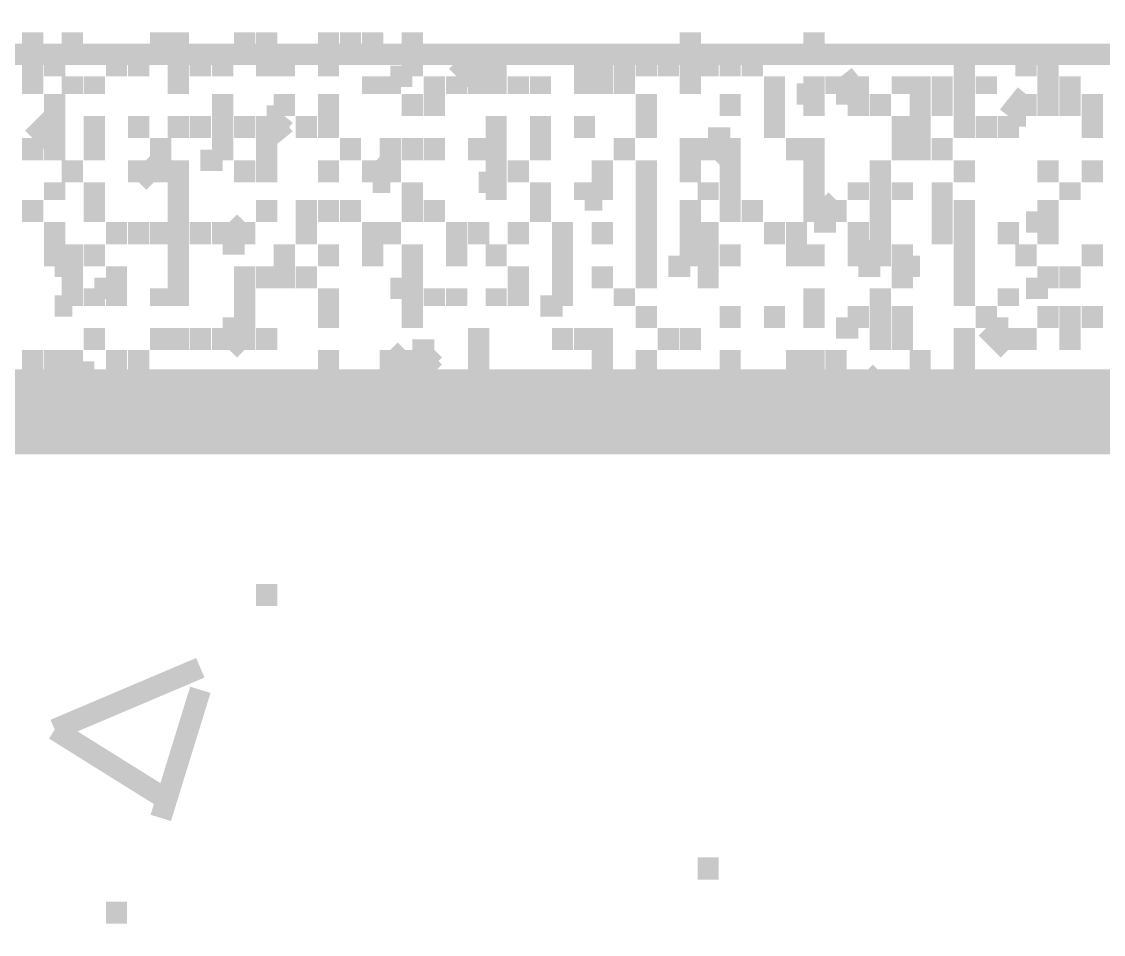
# Model space of a CAD drawing. Header units: millimetres. Extents: x 5 to 350, y 3 to 213.
# Drawn here: x 106.724 to 111.046, y 118.314 to 121.963 of the extents above; entities that cross this region are included whole.
import ezdxf

# ---------------------------------------------------------------- set-up
doc = ezdxf.new("R2010")
doc.units = ezdxf.units.MM
doc.layers.add('P', color=255, linetype='Continuous')

msp = doc.modelspace()

# ---------------------------------------------------------------- linework, layer by layer
at = {"layer": 'P'}
for points, const_width in [([(106.768, 121.832), (106.768, 121.92)], 0.085), ([(106.927, 121.832), (106.927, 121.92)], 0.085), ([(107.28, 121.832), (107.28, 121.92)], 0.085), ([(107.28, 121.832), (107.28, 121.92)], 0.085), ([(107.35, 121.832), (107.35, 121.92)], 0.085), ([(107.615, 121.832), (107.615, 121.92)], 0.085), ([(107.703, 121.832), (107.703, 121.92)], 0.085), ([(107.95, 121.832), (107.95, 121.92)], 0.085), ([(108.038, 121.832), (108.038, 121.92)], 0.085), ([(108.126, 121.832), (108.126, 121.92)], 0.085), ([(108.126, 121.832), (108.126, 121.92)], 0.085), ([(108.285, 121.832), (108.285, 121.92)], 0.085), ([(109.396, 121.832), (109.396, 121.92)], 0.085), ([(109.396, 121.832), (109.396, 121.92)], 0.085), ([(109.89, 121.832), (109.89, 121.92)], 0.085), ([(78.493, 121.832), (126.065, 121.832)], 0.085), ([(106.768, 121.744), (106.768, 121.832)], 0.085), ([(106.856, 121.744), (106.856, 121.832)], 0.085), ([(107.103, 121.744), (107.103, 121.832)], 0.085), ([(107.192, 121.744), (107.192, 121.832)], 0.085), ([(107.35, 121.832), (107.35, 121.744)], 0.085), ([(107.35, 121.744), (107.35, 121.832)], 0.085), ([(107.438, 121.744), (107.438, 121.832)], 0.085), ([(107.527, 121.744), (107.527, 121.832)], 0.085), ([(107.703, 121.744), (107.703, 121.832)], 0.085), ([(107.774, 121.744), (107.774, 121.832)], 0.085), ([(107.774, 121.744), (107.774, 121.832)], 0.085), ([(107.95, 121.744), (107.95, 121.832)], 0.085), ([(107.95, 121.744), (107.95, 121.832)], 0.085), ([(108.038, 121.832), (108.126, 121.832)], 0.085), ([(108.285, 121.744), (108.285, 121.832)], 0.085), ([(108.285, 121.744), (108.285, 121.832)], 0.085), ([(108.462, 121.744), (108.55, 121.832)], 0.085), ([(108.55, 121.744), (108.55, 121.832)], 0.085), ([(108.62, 121.744), (108.62, 121.832)], 0.085), ([(108.973, 121.744), (108.973, 121.832)], 0.085), ([(108.973, 121.744), (108.973, 121.832)], 0.085), ([(108.973, 121.744), (108.973, 121.832)], 0.085), ([(108.973, 121.744), (108.973, 121.832)], 0.085), ([(108.973, 121.744), (108.973, 121.832)], 0.085), ([(109.044, 121.744), (109.044, 121.832)], 0.085), ([(109.132, 121.744), (109.132, 121.832)], 0.085), ([(109.132, 121.744), (109.132, 121.832)], 0.085), ([(109.22, 121.744), (109.22, 121.832)], 0.085), ([(109.308, 121.744), (109.308, 121.832)], 0.085), ([(109.396, 121.744), (109.396, 121.832)], 0.085), ([(109.396, 121.744), (109.396, 121.832)], 0.085), ([(109.467, 121.744), (109.467, 121.832)], 0.085), ([(109.555, 121.744), (109.555, 121.832)], 0.085), ([(109.643, 121.744), (109.643, 121.832)], 0.085), ([(110.49, 121.744), (110.49, 121.832)], 0.085), ([(110.737, 121.744), (110.737, 121.832)], 0.085), ([(110.825, 121.744), (110.825, 121.832)], 0.085), ([(106.768, 121.673), (106.768, 121.744)], 0.085), ([(106.927, 121.673), (106.927, 121.744)], 0.085), ([(107.015, 121.673), (107.015, 121.744)], 0.085), ([(107.015, 121.673), (107.015, 121.744)], 0.085), ([(107.35, 121.673), (107.35, 121.744)], 0.085), ([(107.35, 121.673), (107.35, 121.744)], 0.085), ([(108.126, 121.673), (108.126, 121.744)], 0.085), ([(108.197, 121.744), (108.285, 121.744)], 0.085), ([(108.197, 121.744), (108.285, 121.744)], 0.085), ([(108.197, 121.673), (108.197, 121.744)], 0.085), ([(108.373, 121.673), (108.373, 121.744)], 0.085), ([(108.462, 121.744), (108.55, 121.744)], 0.085), ([(108.462, 121.673), (108.462, 121.744)], 0.085), ([(108.55, 121.673), (108.55, 121.744)], 0.085), ([(108.62, 121.673), (108.62, 121.744)], 0.085), ([(108.708, 121.673), (108.708, 121.744)], 0.085), ([(108.797, 121.673), (108.797, 121.744)], 0.085), ([(108.973, 121.673), (108.973, 121.744)], 0.085), ([(109.044, 121.673), (109.044, 121.744)], 0.085), ([(109.132, 121.744), (109.132, 121.673)], 0.085), ([(109.132, 121.673), (109.132, 121.744)], 0.085), ([(109.396, 121.673), (109.396, 121.744)], 0.085), ([(109.396, 121.673), (109.396, 121.744)], 0.085), ([(109.396, 121.673), (109.396, 121.744)], 0.085), ([(109.396, 121.673), (109.396, 121.744)], 0.085), ([(109.732, 121.673), (109.732, 121.744)], 0.085), ([(109.89, 121.673), (109.89, 121.744)], 0.085), ([(109.978, 121.673), (110.067, 121.744)], 0.085), ([(109.978, 121.673), (109.978, 121.744)], 0.085), ([(109.978, 121.673), (109.978, 121.744)], 0.085), ([(110.067, 121.673), (110.067, 121.744)], 0.085), ([(110.067, 121.673), (110.067, 121.744)], 0.085), ([(110.243, 121.673), (110.243, 121.744)], 0.085), ([(110.314, 121.673), (110.314, 121.744)], 0.085), ([(110.402, 121.673), (110.402, 121.744)], 0.085), ([(110.49, 121.673), (110.49, 121.744)], 0.085), ([(110.578, 121.673), (110.578, 121.744)], 0.085), ([(110.825, 121.673), (110.825, 121.744)], 0.085), ([(110.913, 121.673), (110.913, 121.744)], 0.085), ([(106.856, 121.585), (106.856, 121.673)], 0.085), ([(106.856, 121.585), (106.856, 121.673)], 0.085), ([(106.856, 121.585), (106.856, 121.673)], 0.085), ([(107.527, 121.585), (107.527, 121.673)], 0.085), ([(107.774, 121.585), (107.774, 121.673)], 0.085), ([(107.95, 121.585), (107.95, 121.673)], 0.085), ([(108.285, 121.585), (108.285, 121.673)], 0.085), ([(108.373, 121.585), (108.373, 121.673)], 0.085), ([(109.22, 121.585), (109.22, 121.673)], 0.085), ([(109.555, 121.585), (109.555, 121.673)], 0.085), ([(109.555, 121.585), (109.555, 121.673)], 0.085), ([(109.732, 121.585), (109.732, 121.673)], 0.085), ([(109.82, 121.673), (109.89, 121.673)], 0.085), ([(109.82, 121.673), (109.89, 121.673)], 0.085), ([(109.89, 121.585), (109.89, 121.673)], 0.085), ([(109.978, 121.673), (110.067, 121.673)], 0.085), ([(109.978, 121.673), (110.067, 121.673)], 0.085), ([(109.978, 121.673), (110.067, 121.673)], 0.085), ([(110.067, 121.585), (110.067, 121.673)], 0.085), ([(110.155, 121.585), (110.155, 121.673)], 0.085), ([(110.314, 121.585), (110.314, 121.673)], 0.085), ([(110.314, 121.585), (110.314, 121.673)], 0.085), ([(110.314, 121.585), (110.314, 121.673)], 0.085), ([(110.402, 121.585), (110.402, 121.673)], 0.085), ([(110.49, 121.585), (110.49, 121.673)], 0.085), ([(110.666, 121.585), (110.737, 121.673)], 0.085), ([(110.737, 121.585), (110.737, 121.673)], 0.085), ([(110.737, 121.585), (110.737, 121.673)], 0.085), ([(110.737, 121.585), (110.737, 121.673)], 0.085), ([(110.737, 121.585), (110.737, 121.673)], 0.085), ([(110.737, 121.585), (110.737, 121.673)], 0.085), ([(110.825, 121.585), (110.825, 121.673)], 0.085), ([(110.913, 121.585), (110.913, 121.673)], 0.085), ([(110.913, 121.585), (110.913, 121.673)], 0.085), ([(110.913, 121.585), (110.913, 121.673)], 0.085), ([(111.002, 121.585), (111.002, 121.673)], 0.085), ([(106.768, 121.497), (106.856, 121.585)], 0.085), ([(106.856, 121.497), (106.856, 121.585)], 0.085), ([(106.856, 121.497), (106.856, 121.585)], 0.085), ([(107.015, 121.497), (107.015, 121.585)], 0.085), ([(107.192, 121.497), (107.192, 121.585)], 0.085), ([(107.35, 121.497), (107.35, 121.585)], 0.085), ([(107.438, 121.497), (107.438, 121.585)], 0.085), ([(107.527, 121.497), (107.527, 121.585)], 0.085), ([(107.615, 121.497), (107.615, 121.585)], 0.085), ([(107.703, 121.585), (107.774, 121.585)], 0.085), ([(107.703, 121.585), (107.774, 121.497)], 0.085), ([(107.703, 121.497), (107.774, 121.585)], 0.085), ([(107.703, 121.497), (107.703, 121.585)], 0.085), ([(107.862, 121.497), (107.862, 121.585)], 0.085), ([(107.95, 121.497), (107.95, 121.585)], 0.085), ([(108.62, 121.497), (108.62, 121.585)], 0.085), ([(108.62, 121.497), (108.62, 121.585)], 0.085), ([(108.62, 121.497), (108.62, 121.585)], 0.085), ([(108.797, 121.497), (108.797, 121.585)], 0.085), ([(108.973, 121.497), (108.973, 121.585)], 0.085), ([(108.973, 121.497), (108.973, 121.585)], 0.085), ([(109.22, 121.497), (109.22, 121.585)], 0.085), ([(109.732, 121.497), (109.732, 121.585)], 0.085), ([(110.243, 121.497), (110.243, 121.585)], 0.085), ([(110.314, 121.497), (110.314, 121.585)], 0.085), ([(110.49, 121.497), (110.49, 121.585)], 0.085), ([(110.578, 121.497), (110.578, 121.585)], 0.085), ([(110.666, 121.585), (110.737, 121.585)], 0.085), ([(110.666, 121.497), (110.666, 121.585)], 0.085), ([(111.002, 121.497), (111.002, 121.585)], 0.085), ([(106.768, 121.497), (106.856, 121.497)], 0.085), ([(106.768, 121.497), (106.856, 121.497)], 0.085), ([(106.768, 121.497), (106.856, 121.497)], 0.085), ([(106.768, 121.408), (106.768, 121.497)], 0.085), ([(106.856, 121.408), (106.856, 121.497)], 0.085), ([(107.015, 121.408), (107.015, 121.497)], 0.085), ([(107.28, 121.408), (107.28, 121.497)], 0.085), ([(107.28, 121.408), (107.28, 121.497)], 0.085), ([(107.28, 121.408), (107.28, 121.497)], 0.085), ([(107.28, 121.408), (107.28, 121.497)], 0.085), ([(107.527, 121.408), (107.527, 121.497)], 0.085), ([(107.703, 121.408), (107.703, 121.497)], 0.085), ([(107.703, 121.408), (107.703, 121.497)], 0.085), ([(107.703, 121.408), (107.703, 121.497)], 0.085), ([(108.038, 121.408), (108.038, 121.497)], 0.085), ([(108.197, 121.408), (108.197, 121.497)], 0.085), ([(108.197, 121.408), (108.197, 121.497)], 0.085), ([(108.285, 121.408), (108.285, 121.497)], 0.085), ([(108.373, 121.408), (108.373, 121.497)], 0.085), ([(108.55, 121.408), (108.55, 121.497)], 0.085), ([(108.62, 121.408), (108.62, 121.497)], 0.085), ([(108.797, 121.408), (108.797, 121.497)], 0.085), ([(109.132, 121.408), (109.132, 121.497)], 0.085), ([(109.396, 121.408), (109.396, 121.497)], 0.085), ([(109.467, 121.497), (109.555, 121.497)], 0.085), ([(109.467, 121.497), (109.555, 121.408)], 0.085), ([(109.467, 121.408), (109.467, 121.497)], 0.085), ([(109.555, 121.408), (109.555, 121.497)], 0.085), ([(109.555, 121.408), (109.555, 121.497)], 0.085), ([(109.82, 121.408), (109.82, 121.497)], 0.085), ([(109.82, 121.408), (109.82, 121.497)], 0.085), ([(109.89, 121.408), (109.89, 121.497)], 0.085), ([(110.243, 121.408), (110.243, 121.497)], 0.085), ([(110.314, 121.408), (110.314, 121.497)], 0.085), ([(110.402, 121.408), (110.402, 121.497)], 0.085), ([(110.402, 121.408), (110.402, 121.497)], 0.085), ([(110.402, 121.408), (110.402, 121.497)], 0.085), ([(106.927, 121.32), (106.927, 121.408)], 0.085), ([(107.192, 121.32), (107.28, 121.408)], 0.085), ([(107.192, 121.32), (107.192, 121.408)], 0.085), ([(107.192, 121.32), (107.192, 121.408)], 0.085), ([(107.28, 121.32), (107.28, 121.408)], 0.085), ([(107.35, 121.32), (107.35, 121.408)], 0.085), ([(107.438, 121.408), (107.527, 121.408)], 0.085), ([(107.438, 121.408), (107.527, 121.408)], 0.085), ([(107.615, 121.32), (107.615, 121.408)], 0.085), ([(107.703, 121.32), (107.703, 121.408)], 0.085), ([(107.95, 121.32), (107.95, 121.408)], 0.085), ([(108.126, 121.32), (108.197, 121.408)], 0.085), ([(108.126, 121.32), (108.126, 121.408)], 0.085), ([(108.126, 121.32), (108.126, 121.408)], 0.085), ([(108.126, 121.32), (108.126, 121.408)], 0.085), ([(108.197, 121.32), (108.197, 121.408)], 0.085), ([(108.62, 121.32), (108.62, 121.408)], 0.085), ([(108.708, 121.32), (108.708, 121.408)], 0.085), ([(109.044, 121.32), (109.044, 121.408)], 0.085), ([(109.044, 121.32), (109.044, 121.408)], 0.085), ([(109.22, 121.32), (109.22, 121.408)], 0.085), ([(109.396, 121.32), (109.396, 121.408)], 0.085), ([(109.555, 121.32), (109.555, 121.408)], 0.085), ([(109.89, 121.32), (109.89, 121.408)], 0.085), ([(110.155, 121.32), (110.155, 121.408)], 0.085), ([(110.49, 121.32), (110.49, 121.408)], 0.085), ([(110.49, 121.32), (110.49, 121.408)], 0.085), ([(110.825, 121.32), (110.825, 121.408)], 0.085), ([(110.825, 121.32), (110.825, 121.408)], 0.085), ([(110.825, 121.32), (110.825, 121.408)], 0.085), ([(111.002, 121.32), (111.002, 121.408)], 0.085), ([(106.856, 121.25), (106.856, 121.32)], 0.085), ([(107.015, 121.25), (107.015, 121.32)], 0.085), ([(107.35, 121.25), (107.35, 121.32)], 0.085), ([(108.126, 121.32), (108.197, 121.32)], 0.085), ([(108.126, 121.32), (108.197, 121.32)], 0.085), ([(108.197, 121.32), (108.126, 121.32)], 0.085), ([(108.126, 121.32), (108.197, 121.32)], 0.085), ([(108.285, 121.25), (108.285, 121.32)], 0.085), ([(108.55, 121.32), (108.62, 121.32)], 0.085), ([(108.55, 121.32), (108.62, 121.32)], 0.085), ([(108.62, 121.25), (108.62, 121.32)], 0.085), ([(108.62, 121.25), (108.62, 121.32)], 0.085), ([(108.797, 121.25), (108.797, 121.32)], 0.085), ([(108.973, 121.25), (108.973, 121.32)], 0.085), ([(108.973, 121.25), (108.973, 121.32)], 0.085), ([(109.044, 121.25), (109.044, 121.32)], 0.085), ([(109.044, 121.25), (109.044, 121.32)], 0.085), ([(109.044, 121.25), (109.044, 121.32)], 0.085), ([(109.22, 121.25), (109.22, 121.32)], 0.085), ([(109.467, 121.25), (109.467, 121.32)], 0.085), ([(109.467, 121.25), (109.467, 121.32)], 0.085), ([(109.467, 121.25), (109.467, 121.32)], 0.085), ([(109.555, 121.25), (109.555, 121.32)], 0.085), ([(109.89, 121.25), (109.89, 121.32)], 0.085), ([(109.89, 121.25), (109.89, 121.32)], 0.085), ([(110.067, 121.25), (110.067, 121.32)], 0.085), ([(110.155, 121.25), (110.155, 121.32)], 0.085), ([(110.243, 121.25), (110.243, 121.32)], 0.085), ([(110.402, 121.25), (110.402, 121.32)], 0.085), ([(110.913, 121.25), (110.913, 121.32)], 0.085), ([(106.768, 121.162), (106.768, 121.25)], 0.085), ([(107.015, 121.162), (107.015, 121.25)], 0.085), ([(107.35, 121.162), (107.35, 121.25)], 0.085), ([(107.703, 121.162), (107.703, 121.25)], 0.085), ([(107.862, 121.162), (107.862, 121.25)], 0.085), ([(107.95, 121.162), (107.95, 121.25)], 0.085), ([(107.95, 121.162), (107.95, 121.25)], 0.085), ([(108.038, 121.162), (108.038, 121.25)], 0.085), ([(108.038, 121.162), (108.038, 121.25)], 0.085), ([(108.285, 121.162), (108.285, 121.25)], 0.085), ([(108.285, 121.162), (108.285, 121.25)], 0.085), ([(108.373, 121.162), (108.373, 121.25)], 0.085), ([(108.797, 121.162), (108.797, 121.25)], 0.085), ([(108.797, 121.162), (108.797, 121.25)], 0.085), ([(108.797, 121.162), (108.797, 121.25)], 0.085), ([(108.797, 121.162), (108.797, 121.25)], 0.085), ([(108.973, 121.25), (109.044, 121.25)], 0.085), ([(108.973, 121.25), (109.044, 121.25)], 0.085), ([(109.22, 121.162), (109.22, 121.25)], 0.085), ([(109.396, 121.162), (109.396, 121.25)], 0.085), ([(109.555, 121.162), (109.555, 121.25)], 0.085), ([(109.643, 121.162), (109.643, 121.25)], 0.085), ([(109.89, 121.162), (109.978, 121.25)], 0.085), ([(109.89, 121.25), (109.89, 121.162)], 0.085), ([(109.89, 121.162), (109.89, 121.25)], 0.085), ([(109.978, 121.162), (109.978, 121.25)], 0.085), ([(110.155, 121.162), (110.155, 121.25)], 0.085), ([(110.402, 121.162), (110.402, 121.25)], 0.085), ([(110.402, 121.162), (110.402, 121.25)], 0.085), ([(110.402, 121.162), (110.402, 121.25)], 0.085), ([(110.49, 121.162), (110.49, 121.25)], 0.085), ([(110.825, 121.162), (110.825, 121.25)], 0.085), ([(106.856, 121.073), (106.856, 121.162)], 0.085), ([(107.103, 121.073), (107.103, 121.162)], 0.085), ([(107.192, 121.073), (107.192, 121.162)], 0.085), ([(107.192, 121.073), (107.192, 121.162)], 0.085), ([(107.28, 121.073), (107.28, 121.162)], 0.085), ([(107.35, 121.073), (107.35, 121.162)], 0.085), ([(107.438, 121.073), (107.438, 121.162)], 0.085), ([(107.527, 121.073), (107.615, 121.162)], 0.085), ([(107.527, 121.073), (107.527, 121.162)], 0.085), ([(107.615, 121.073), (107.615, 121.162)], 0.085), ([(107.615, 121.073), (107.615, 121.162)], 0.085), ([(107.615, 121.073), (107.615, 121.162)], 0.085), ([(107.862, 121.073), (107.862, 121.162)], 0.085), ([(108.126, 121.073), (108.126, 121.162)], 0.085), ([(108.197, 121.073), (108.197, 121.162)], 0.085), ([(108.462, 121.073), (108.462, 121.162)], 0.085), ([(108.462, 121.073), (108.462, 121.162)], 0.085), ([(108.462, 121.073), (108.462, 121.162)], 0.085), ([(108.462, 121.073), (108.462, 121.162)], 0.085), ([(108.55, 121.073), (108.55, 121.162)], 0.085), ([(108.708, 121.073), (108.708, 121.162)], 0.085), ([(108.885, 121.073), (108.885, 121.162)], 0.085), ([(108.885, 121.073), (108.885, 121.162)], 0.085), ([(109.044, 121.073), (109.044, 121.162)], 0.085), ([(109.22, 121.073), (109.22, 121.162)], 0.085), ([(109.396, 121.073), (109.396, 121.162)], 0.085), ([(109.467, 121.073), (109.467, 121.162)], 0.085), ([(109.467, 121.073), (109.467, 121.162)], 0.085), ([(109.467, 121.073), (109.467, 121.162)], 0.085), ([(109.732, 121.073), (109.732, 121.162)], 0.085), ([(109.82, 121.073), (109.82, 121.162)], 0.085), ([(109.89, 121.162), (109.978, 121.162)], 0.085), ([(110.067, 121.073), (110.067, 121.162)], 0.085), ([(110.155, 121.073), (110.155, 121.162)], 0.085), ([(110.402, 121.073), (110.402, 121.162)], 0.085), ([(110.49, 121.073), (110.49, 121.162)], 0.085), ([(110.666, 121.073), (110.666, 121.162)], 0.085), ([(110.737, 121.162), (110.825, 121.162)], 0.085), ([(110.737, 121.162), (110.825, 121.162)], 0.085), ([(110.737, 121.162), (110.825, 121.162)], 0.085), ([(110.825, 121.073), (110.825, 121.162)], 0.085), ([(110.825, 121.073), (110.825, 121.162)], 0.085), ([(110.825, 121.073), (110.825, 121.162)], 0.085), ([(110.825, 121.073), (110.825, 121.162)], 0.085), ([(106.856, 120.985), (106.856, 121.073)], 0.085), ([(106.927, 120.985), (106.927, 121.073)], 0.085), ([(107.015, 120.985), (107.015, 121.073)], 0.085), ([(107.35, 120.985), (107.35, 121.073)], 0.085), ([(107.35, 120.985), (107.35, 121.073)], 0.085), ([(107.35, 120.985), (107.35, 121.073)], 0.085), ([(107.527, 121.073), (107.615, 121.073)], 0.085), ([(107.774, 120.985), (107.774, 121.073)], 0.085), ([(107.95, 120.985), (107.95, 121.073)], 0.085), ([(108.126, 120.985), (108.126, 121.073)], 0.085), ([(108.285, 120.985), (108.285, 121.073)], 0.085), ([(108.462, 120.985), (108.462, 121.073)], 0.085), ([(108.62, 120.985), (108.62, 121.073)], 0.085), ([(108.62, 120.985), (108.62, 121.073)], 0.085), ([(108.885, 120.985), (108.885, 121.073)], 0.085), ([(109.22, 120.985), (109.22, 121.073)], 0.085), ([(109.396, 120.985), (109.396, 121.073)], 0.085), ([(109.396, 120.985), (109.396, 121.073)], 0.085), ([(109.467, 120.985), (109.467, 121.073)], 0.085), ([(109.555, 120.985), (109.555, 121.073)], 0.085), ([(109.82, 120.985), (109.82, 121.073)], 0.085), ([(109.89, 120.985), (109.89, 121.073)], 0.085), ([(109.89, 120.985), (109.89, 121.073)], 0.085), ([(110.067, 120.985), (110.155, 121.073)], 0.085), ([(110.067, 120.985), (110.067, 121.073)], 0.085), ([(110.155, 120.985), (110.155, 121.073)], 0.085), ([(110.155, 120.985), (110.155, 121.073)], 0.085), ([(110.243, 120.985), (110.243, 121.073)], 0.085), ([(110.49, 120.985), (110.49, 121.073)], 0.085), ([(110.737, 120.985), (110.737, 121.073)], 0.085), ([(111.002, 120.985), (111.002, 121.073)], 0.085), ([(106.856, 120.985), (106.927, 120.985)], 0.085), ([(106.856, 120.985), (106.927, 120.985)], 0.085), ([(106.927, 120.897), (106.927, 120.985)], 0.085), ([(107.103, 120.897), (107.103, 120.985)], 0.085), ([(107.35, 120.897), (107.35, 120.985)], 0.085), ([(107.615, 120.897), (107.615, 120.985)], 0.085), ([(107.703, 120.897), (107.703, 120.985)], 0.085), ([(107.774, 120.897), (107.774, 120.985)], 0.085), ([(107.774, 120.897), (107.774, 120.985)], 0.085), ([(107.774, 120.897), (107.774, 120.985)], 0.085), ([(107.862, 120.897), (107.862, 120.985)], 0.085), ([(108.285, 120.897), (108.285, 120.985)], 0.085), ([(108.708, 120.897), (108.708, 120.985)], 0.085), ([(108.885, 120.897), (108.885, 120.985)], 0.085), ([(109.044, 120.897), (109.044, 120.985)], 0.085), ([(109.22, 120.897), (109.22, 120.985)], 0.085), ([(109.22, 120.897), (109.22, 120.985)], 0.085), ([(109.308, 120.985), (109.396, 120.985)], 0.085), ([(109.308, 120.985), (109.396, 120.985)], 0.085), ([(109.467, 120.897), (109.467, 120.985)], 0.085), ([(110.067, 120.985), (110.155, 120.985)], 0.085), ([(110.243, 120.985), (110.314, 120.985)], 0.085), ([(110.243, 120.985), (110.243, 120.897)], 0.085), ([(110.243, 120.897), (110.243, 120.985)], 0.085), ([(110.49, 120.897), (110.49, 120.985)], 0.085), ([(110.825, 120.897), (110.825, 120.985)], 0.085), ([(110.825, 120.897), (110.825, 120.985)], 0.085), ([(110.825, 120.897), (110.825, 120.985)], 0.085), ([(110.825, 120.897), (110.825, 120.985)], 0.085), ([(110.913, 120.897), (110.913, 120.985)], 0.085), ([(106.927, 120.826), (106.927, 120.897)], 0.085), ([(106.927, 120.826), (106.927, 120.897)], 0.085), ([(107.015, 120.897), (107.103, 120.897)], 0.085), ([(107.015, 120.897), (107.103, 120.897)], 0.085), ([(107.015, 120.826), (107.015, 120.897)], 0.085), ([(107.015, 120.826), (107.015, 120.897)], 0.085), ([(107.103, 120.826), (107.103, 120.897)], 0.085), ([(107.28, 120.826), (107.28, 120.897)], 0.085), ([(107.28, 120.826), (107.28, 120.897)], 0.085), ([(107.35, 120.826), (107.35, 120.897)], 0.085), ([(107.615, 120.826), (107.615, 120.897)], 0.085), ([(107.95, 120.826), (107.95, 120.897)], 0.085), ([(107.95, 120.826), (107.95, 120.897)], 0.085), ([(107.95, 120.826), (107.95, 120.897)], 0.085), ([(107.95, 120.826), (107.95, 120.897)], 0.085), ([(108.197, 120.897), (108.285, 120.897)], 0.085), ([(108.197, 120.897), (108.285, 120.897)], 0.085), ([(108.285, 120.826), (108.285, 120.897)], 0.085), ([(108.285, 120.826), (108.285, 120.897)], 0.085), ([(108.373, 120.826), (108.373, 120.897)], 0.085), ([(108.462, 120.826), (108.462, 120.897)], 0.085), ([(108.62, 120.826), (108.62, 120.897)], 0.085), ([(108.62, 120.826), (108.62, 120.897)], 0.085), ([(108.708, 120.826), (108.708, 120.897)], 0.085), ([(108.708, 120.826), (108.708, 120.897)], 0.085), ([(108.708, 120.826), (108.708, 120.897)], 0.085), ([(108.708, 120.826), (108.708, 120.897)], 0.085), ([(108.885, 120.826), (108.885, 120.897)], 0.085), ([(108.885, 120.826), (108.885, 120.897)], 0.085), ([(109.132, 120.826), (109.132, 120.897)], 0.085), ([(109.132, 120.826), (109.132, 120.897)], 0.085), ([(109.132, 120.826), (109.132, 120.897)], 0.085), ([(109.132, 120.826), (109.132, 120.897)], 0.085), ([(109.89, 120.826), (109.89, 120.897)], 0.085), ([(110.155, 120.826), (110.155, 120.897)], 0.085), ([(110.49, 120.826), (110.49, 120.897)], 0.085), ([(110.49, 120.826), (110.49, 120.897)], 0.085), ([(110.666, 120.826), (110.666, 120.897)], 0.085), ([(110.737, 120.897), (110.825, 120.897)], 0.085), ([(110.737, 120.897), (110.825, 120.897)], 0.085), ([(106.856, 120.826), (106.927, 120.826)], 0.085), ([(106.856, 120.826), (106.927, 120.826)], 0.085), ([(107.615, 120.738), (107.615, 120.826)], 0.085), ([(107.95, 120.738), (107.95, 120.826)], 0.085), ([(107.95, 120.738), (107.95, 120.826)], 0.085), ([(107.95, 120.738), (107.95, 120.826)], 0.085), ([(108.285, 120.738), (108.285, 120.826)], 0.085), ([(108.797, 120.826), (108.885, 120.826)], 0.085), ([(108.797, 120.826), (108.885, 120.826)], 0.085), ([(109.22, 120.738), (109.22, 120.826)], 0.085), ([(109.22, 120.738), (109.22, 120.826)], 0.085), ([(109.555, 120.738), (109.555, 120.826)], 0.085), ([(109.555, 120.738), (109.555, 120.826)], 0.085), ([(109.555, 120.738), (109.555, 120.826)], 0.085), ([(109.555, 120.738), (109.555, 120.826)], 0.085), ([(109.555, 120.738), (109.555, 120.826)], 0.085), ([(109.732, 120.738), (109.732, 120.826)], 0.085), ([(109.732, 120.738), (109.732, 120.826)], 0.085), ([(109.732, 120.738), (109.732, 120.826)], 0.085), ([(109.732, 120.738), (109.732, 120.826)], 0.085), ([(109.732, 120.738), (109.732, 120.826)], 0.085), ([(109.89, 120.738), (109.89, 120.826)], 0.085), ([(109.89, 120.738), (109.89, 120.826)], 0.085), ([(110.067, 120.738), (110.067, 120.826)], 0.085), ([(110.067, 120.738), (110.067, 120.826)], 0.085), ([(110.155, 120.738), (110.155, 120.826)], 0.085), ([(110.243, 120.738), (110.243, 120.826)], 0.085), ([(110.578, 120.738), (110.578, 120.826)], 0.085), ([(110.825, 120.738), (110.825, 120.826)], 0.085), ([(110.913, 120.738), (110.913, 120.826)], 0.085), ([(111.002, 120.738), (111.002, 120.826)], 0.085), ([(107.015, 120.65), (107.015, 120.738)], 0.085), ([(107.28, 120.65), (107.28, 120.738)], 0.085), ([(107.35, 120.65), (107.35, 120.738)], 0.085), ([(107.438, 120.65), (107.438, 120.738)], 0.085), ([(107.438, 120.65), (107.438, 120.738)], 0.085), ([(107.438, 120.65), (107.438, 120.738)], 0.085), ([(107.527, 120.738), (107.615, 120.738)], 0.085), ([(107.527, 120.738), (107.615, 120.65)], 0.085), ([(107.527, 120.65), (107.527, 120.738)], 0.085), ([(107.615, 120.65), (107.615, 120.738)], 0.085), ([(107.615, 120.65), (107.615, 120.738)], 0.085), ([(107.703, 120.65), (107.703, 120.738)], 0.085), ([(108.55, 120.65), (108.55, 120.738)], 0.085), ([(108.885, 120.65), (108.885, 120.738)], 0.085), ([(108.973, 120.65), (108.973, 120.738)], 0.085), ([(109.044, 120.65), (109.044, 120.738)], 0.085), ([(109.308, 120.65), (109.308, 120.738)], 0.085), ([(109.396, 120.65), (109.396, 120.738)], 0.085), ([(109.978, 120.738), (110.067, 120.738)], 0.085), ([(109.978, 120.738), (110.067, 120.738)], 0.085), ([(110.155, 120.65), (110.155, 120.738)], 0.085), ([(110.243, 120.65), (110.243, 120.738)], 0.085), ([(110.49, 120.65), (110.49, 120.738)], 0.085), ([(110.49, 120.65), (110.49, 120.738)], 0.085), ([(110.49, 120.65), (110.49, 120.738)], 0.085), ([(110.49, 120.65), (110.49, 120.738)], 0.085), ([(110.578, 120.738), (110.666, 120.738)], 0.085), ([(110.578, 120.738), (110.666, 120.65)], 0.085), ([(110.666, 120.65), (110.666, 120.738)], 0.085), ([(110.666, 120.65), (110.666, 120.738)], 0.085), ([(110.737, 120.65), (110.737, 120.738)], 0.085), ([(110.913, 120.65), (110.913, 120.738)], 0.085), ([(110.913, 120.65), (110.913, 120.738)], 0.085), ([(110.913, 120.65), (110.913, 120.738)], 0.085), ([(106.768, 120.562), (106.768, 120.65)], 0.085), ([(106.856, 120.562), (106.856, 120.65)], 0.085), ([(106.927, 120.562), (106.927, 120.65)], 0.085), ([(106.927, 120.562), (106.927, 120.65)], 0.085), ([(107.103, 120.562), (107.103, 120.65)], 0.085), ([(107.192, 120.562), (107.192, 120.65)], 0.085), ([(107.95, 120.562), (107.95, 120.65)], 0.085), ([(108.197, 120.562), (108.197, 120.65)], 0.085), ([(108.285, 120.562), (108.197, 120.65)], 0.085), ([(108.285, 120.65), (108.373, 120.65)], 0.085), ([(108.285, 120.65), (108.373, 120.562)], 0.085), ([(108.285, 120.562), (108.373, 120.65)], 0.085), ([(108.285, 120.562), (108.285, 120.65)], 0.085), ([(108.285, 120.562), (108.285, 120.65)], 0.085), ([(108.55, 120.562), (108.55, 120.65)], 0.085), ([(109.044, 120.562), (109.044, 120.65)], 0.085), ([(109.22, 120.562), (109.22, 120.65)], 0.085), ([(109.22, 120.562), (109.22, 120.65)], 0.085), ([(109.22, 120.562), (109.22, 120.65)], 0.085), ([(109.555, 120.562), (109.555, 120.65)], 0.085), ([(109.82, 120.562), (109.82, 120.65)], 0.085), ([(109.89, 120.562), (109.89, 120.65)], 0.085), ([(109.978, 120.562), (109.978, 120.65)], 0.085), ([(110.314, 120.562), (110.314, 120.65)], 0.085), ([(110.49, 120.562), (110.49, 120.65)], 0.085), ([(106.927, 120.562), (107.015, 120.562)], 0.085), ([(106.927, 120.562), (107.015, 120.562)], 0.085), ([(106.927, 120.474), (106.927, 120.562)], 0.085), ([(107.015, 120.474), (107.015, 120.562)], 0.085), ([(107.28, 120.474), (107.28, 120.562)], 0.085), ([(107.28, 120.474), (107.28, 120.562)], 0.085), ([(107.438, 120.474), (107.438, 120.562)], 0.085), ([(107.438, 120.474), (107.438, 120.562)], 0.085), ([(107.438, 120.474), (107.438, 120.562)], 0.085), ([(107.438, 120.474), (107.438, 120.562)], 0.085), ([(107.615, 120.474), (107.615, 120.562)], 0.085), ([(107.774, 120.474), (107.774, 120.562)], 0.085), ([(107.774, 120.474), (107.774, 120.562)], 0.085), ([(107.862, 120.474), (107.862, 120.562)], 0.085), ([(107.862, 120.474), (107.862, 120.562)], 0.085), ([(107.862, 120.474), (107.862, 120.562)], 0.085), ([(108.126, 120.474), (108.126, 120.562)], 0.085), ([(108.126, 120.474), (108.126, 120.562)], 0.085), ([(108.197, 120.562), (108.285, 120.562)], 0.085), ([(108.285, 120.474), (108.285, 120.562)], 0.085), ([(108.462, 120.474), (108.462, 120.562)], 0.085), ([(108.708, 120.474), (108.708, 120.562)], 0.085), ([(108.797, 120.474), (108.797, 120.562)], 0.085), ([(108.885, 120.474), (108.885, 120.562)], 0.085), ([(108.885, 120.474), (108.885, 120.562)], 0.085), ([(108.885, 120.474), (108.885, 120.562)], 0.085), ([(108.885, 120.474), (108.885, 120.562)], 0.085), ([(109.132, 120.474), (109.132, 120.562)], 0.085), ([(109.22, 120.474), (109.22, 120.562)], 0.085), ([(109.555, 120.474), (109.555, 120.562)], 0.085), ([(109.555, 120.474), (109.555, 120.562)], 0.085), ([(109.732, 120.474), (109.732, 120.562)], 0.085), ([(110.067, 120.474), (110.155, 120.562)], 0.085), ([(110.155, 120.474), (110.155, 120.562)], 0.085), ([(110.49, 120.474), (110.49, 120.562)], 0.085), ([(110.825, 120.474), (110.825, 120.562)], 0.085), ([(110.913, 120.474), (110.913, 120.562)], 0.085), ([(111.002, 120.474), (111.002, 120.562)], 0.085), ([(111.002, 120.474), (111.002, 120.562)], 0.085), ([(78.493, 120.403), (126.065, 120.403)], 0.339), ([(126.065, 120.403), (78.493, 120.403)], 0.339), ([(106.856, 120.474), (106.927, 120.474)], 0.085), ([(106.856, 120.474), (106.927, 120.474)], 0.085), ([(106.927, 120.403), (106.927, 120.474)], 0.085), ([(106.927, 120.403), (106.927, 120.474)], 0.085), ([(107.015, 120.403), (107.015, 120.474)], 0.085), ([(107.35, 120.403), (107.35, 120.474)], 0.085), ([(107.527, 120.403), (107.527, 120.474)], 0.085), ([(107.615, 120.403), (107.615, 120.474)], 0.085), ([(107.774, 120.403), (107.774, 120.474)], 0.085), ([(107.774, 120.403), (107.774, 120.474)], 0.085), ([(107.95, 120.403), (107.95, 120.474)], 0.085), ([(107.95, 120.403), (107.95, 120.474)], 0.085), ([(108.285, 120.403), (108.373, 120.474)], 0.085), ([(108.285, 120.403), (108.285, 120.474)], 0.085), ([(108.285, 120.403), (108.285, 120.474)], 0.085), ([(108.373, 120.403), (108.373, 120.474)], 0.085), ([(108.55, 120.403), (108.55, 120.474)], 0.085), ([(108.62, 120.403), (108.62, 120.474)], 0.085), ([(108.708, 120.403), (108.708, 120.474)], 0.085), ([(108.797, 120.403), (108.797, 120.474)], 0.085), ([(108.797, 120.403), (108.797, 120.474)], 0.085), ([(108.797, 120.403), (108.797, 120.474)], 0.085), ([(108.797, 120.403), (108.797, 120.474)], 0.085), ([(108.797, 120.403), (108.797, 120.474)], 0.085), ([(108.885, 120.403), (108.885, 120.474)], 0.085), ([(108.973, 120.403), (108.973, 120.474)], 0.085), ([(109.132, 120.403), (109.132, 120.474)], 0.085), ([(109.22, 120.403), (109.22, 120.474)], 0.085), ([(109.308, 120.403), (109.308, 120.474)], 0.085), ([(109.467, 120.403), (109.467, 120.474)], 0.085), ([(109.555, 120.403), (109.555, 120.474)], 0.085), ([(109.555, 120.403), (109.555, 120.474)], 0.085), ([(109.555, 120.403), (109.555, 120.474)], 0.085), ([(109.82, 120.403), (109.82, 120.474)], 0.085), ([(109.82, 120.403), (109.82, 120.474)], 0.085), ([(110.067, 120.474), (110.155, 120.474)], 0.085), ([(110.155, 120.403), (110.155, 120.474)], 0.085), ([(110.155, 120.403), (110.155, 120.474)], 0.085), ([(110.49, 120.403), (110.49, 120.474)], 0.085), ([(110.49, 120.403), (110.49, 120.474)], 0.085), ([(110.578, 120.403), (110.578, 120.474)], 0.085), ([(110.825, 120.403), (110.825, 120.474)], 0.085), ([(110.913, 120.403), (110.913, 120.474)], 0.085), ([(111.002, 120.403), (111.002, 120.474)], 0.085), ([(107.774, 120.403), (107.862, 120.403)], 0.085), ([(108.285, 120.403), (108.373, 120.403)], 0.085), ([(108.708, 120.403), (108.708, 120.315)], 0.085), ([(108.708, 120.315), (108.708, 120.403)], 0.085), ([(109.22, 120.315), (109.22, 120.403)], 0.085), ([(109.22, 120.315), (109.22, 120.403)], 0.085), ([(109.555, 120.315), (109.555, 120.403)], 0.085), ([(110.314, 120.315), (110.314, 120.403)], 0.085), ([(107.703, 119.627), (107.703, 119.715)], 0.085), ([(106.856, 119.133), (107.438, 119.38)], 0.085), ([(107.28, 118.78), (107.438, 119.292)], 0.085), ([(106.856, 119.133), (107.28, 118.868)], 0.085), ([(109.467, 118.533), (109.467, 118.622)], 0.085), ([(107.103, 118.357), (107.103, 118.445)], 0.085)]:
    msp.add_lwpolyline(points, dxfattribs=dict(at, const_width=const_width))

doc.saveas('drawing.dxf')
